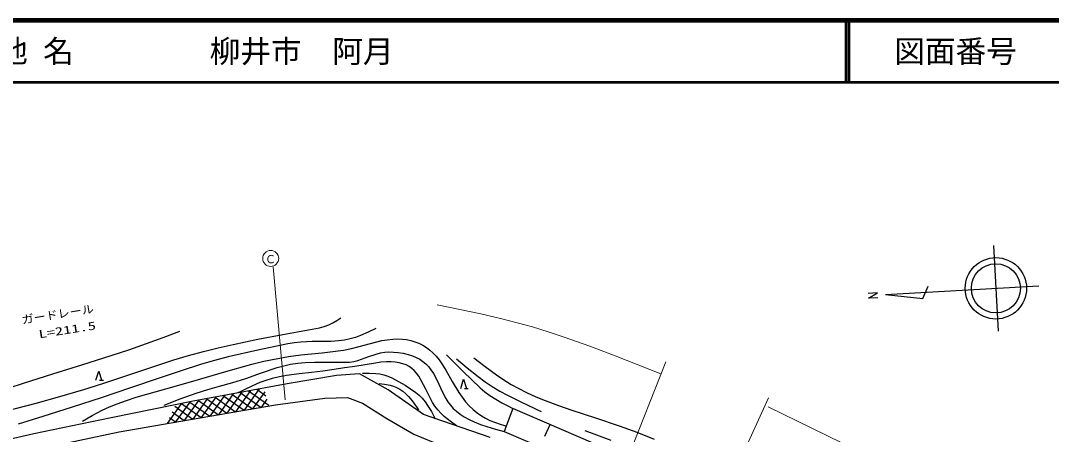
# Model space of a CAD drawing. Units: millimetres, scale not verified. Extents: x 40000 to 680000, y 20000 to 380000.
# Drawn here: x 374219 to 542239, y 312604 to 380000 of the extents above; entities that cross this region are included whole.
import ezdxf
from ezdxf.enums import TextEntityAlignment as Align

# ---------------------------------------------------------------- set-up
doc = ezdxf.new("R2010")
doc.units = ezdxf.units.MM
doc.header["$LTSCALE"] = 1000
for name, color, linetype, lineweight in [('M-BGD', 7, 'Continuous', 25), ('M-STR-HTXT', 7, 'Continuous', 13), ('M-TTL', 2, 'Continuous', 140), ('M-TTL-LINE', 7, 'Continuous', 50)]:
    doc.layers.add(name, color=color, linetype=linetype, lineweight=lineweight)
doc.layers.add('M-TTL-TXT', color=7, linetype='Continuous')
doc.styles.add('ＭＳ ゴシック', font='')
doc.styles.get('ＭＳ ゴシック').set_extended_font_data('MS Gothic')

msp = doc.modelspace()

# ---------------------------------------------------------------- linework, layer by layer
at = {"layer": 'M-BGD'}
for p, q in [((532795, 343383), (533587, 329405)), ((515220, 335376), (540180, 336790)), ((521267, 334717), (522152, 336770)), ((513904, 335667), (512358, 335571)), ((512404, 334780), (513904, 335667)), ((513945, 334867), (512404, 334780)), ((515220, 335376), (521267, 334717)), ((387104, 321415), (387704, 321416)), ((425705, 322219), (417645, 320856)), ((429452, 322446), (425705, 322219)), ((434106, 319835), (429452, 322446)), ((417645, 320856), (402355, 318017)), ((410286, 319477), (407854, 316051)), ((411702, 319745), (409248, 316288)), ((410011, 319425), (413431, 316998)), ((413119, 320013), (410643, 316524)), ((411375, 319683), (414664, 317349)), ((414017, 319550), (412037, 316761)), ((412739, 319941), (414208, 318899)), ((439897, 315861), (434106, 319835)), ((446577, 320095), (447177, 320095)), ((402355, 318017), (388959, 315292)), ((400370, 317600), (398094, 314394)), ((401787, 317868), (399488, 314631)), ((400463, 317618), (403671, 315341)), ((403203, 318136), (400883, 314867)), ((401827, 317876), (405066, 315577)), ((404620, 318405), (402277, 315104)), ((403191, 318134), (406460, 315814)), ((406036, 318673), (403671, 315341)), ((404555, 318392), (407854, 316051)), ((407453, 318941), (405066, 315577)), ((405919, 318651), (409248, 316288)), ((408869, 319209), (406460, 315814)), ((407283, 318909), (410643, 316524)), ((408647, 319167), (412037, 316761)), ((414376, 318329), (413431, 316998)), ((415771, 317394), (423824, 318487)), ((423824, 318487), (427510, 318623)), ((427510, 318623), (429967, 317668)), ((429967, 317668), (433925, 315211)), ((398747, 314510), (415771, 317394)), ((398919, 316261), (400883, 314867)), ((399331, 317195), (402277, 315104)), ((454465, 316820), (453044, 313088)), ((474028, 308394), (454465, 316820)), ((388959, 315292), (376357, 312681)), ((390284, 313008), (398747, 314510)), ((398507, 315328), (399488, 314631)), ((433925, 315211), (438293, 312617)), ((450745, 312115), (439897, 315861)), ((459693, 312316), (460512, 314228)), ((376357, 312681), (361068, 309161)), ((379228, 310687), (390284, 313008)), ((438293, 312617), (443032, 310707)), ((453044, 313088), (472650, 304691))]:
    msp.add_line(p, q, dxfattribs=at)
for points in [[(371894, 316434), (376728, 317713), (380617, 318774), (384498, 319894), (387460, 320811), (390413, 321787), (394801, 323299), (399215, 324757), (401600, 325469), (404012, 326127), (406420, 326720), (408853, 327256), (412911, 328102), (416985, 328889), (419970, 329392), (422951, 329956), (423725, 330183), (424485, 330470), (425127, 330777), (425746, 331141), (426082, 331359), (426417, 331582)], [(369942, 319406), (374695, 320922), (379459, 322440), (384218, 323940), (388987, 325438), (391881, 326394), (394765, 327408), (397474, 328407), (400177, 329424)], [(432140, 329833), (430894, 329234), (429618, 328689), (428792, 328399), (427947, 328167), (427007, 327976), (426044, 327843), (424844, 327749), (423631, 327716), (421770, 327706), (419917, 327636), (418858, 327524), (417795, 327350), (412906, 326313), (408026, 325234), (405844, 324657), (403677, 324021), (400249, 322927), (396828, 321772), (392109, 320161), (387376, 318566), (382634, 317020), (377866, 315523), (373824, 314275)], [(384299, 314751), (385897, 315665), (387520, 316524), (388712, 317077), (389930, 317576), (391480, 318136), (393062, 318644), (397879, 320005), (402691, 321361), (407297, 322735), (411928, 324053), (413883, 324515), (415853, 324918), (417873, 325270), (419904, 325563), (423394, 325904), (426867, 326306), (428147, 326568), (429415, 326891), (431237, 327408), (433091, 327872), (433987, 328030), (434890, 328129), (435666, 328159), (436447, 328129), (437142, 328043), (437828, 327897), (438486, 327700), (439135, 327441), (439761, 327127), (440364, 326756), (440922, 326341), (441437, 325884), (441963, 325332), (442442, 324742), (443008, 323930), (443533, 323070), (444557, 321225), (445640, 319399), (446167, 318650), (446749, 317929), (447349, 317279), (447997, 316666), (448644, 316133), (449333, 315645), (450010, 315237), (450722, 314879), (451618, 314515), (452547, 314204), (452949, 314080), (453353, 313958)], [(397623, 317379), (400230, 318377), (402856, 319317), (404741, 319918), (406644, 320462), (408792, 321063), (410923, 321722), (413474, 322648), (416039, 323515), (417122, 323794), (418231, 324018), (419401, 324191), (420578, 324304), (422137, 324373), (423692, 324381), (425764, 324350), (427843, 324379), (428512, 324468), (429168, 324616), (431006, 325271), (432877, 325873), (433565, 325980), (434263, 326028), (435019, 326017), (435788, 325946), (436598, 325814), (437398, 325623), (438071, 325402), (438717, 325126), (439267, 324830), (439788, 324480), (440256, 324087), (440685, 323647), (441112, 323113), (441499, 322530), (441971, 321681), (442394, 320797), (442932, 319601), (443517, 318446), (443871, 317878), (444275, 317343), (444741, 316837), (445253, 316370), (445877, 315888), (446545, 315449), (447334, 315008), (448146, 314623), (449157, 314219), (450200, 313867), (451609, 313461), (453044, 313088)], [(445285, 313982), (444257, 314732), (443270, 315526), (442713, 316047), (442205, 316604), (441765, 317190), (441367, 317821), (440286, 319943), (439127, 322079), (438770, 322565), (438366, 323012), (437975, 323354), (437539, 323653), (437055, 323905), (436538, 324104), (435926, 324270), (435294, 324379), (434580, 324438), (433862, 324437), (432958, 324361), (432061, 324224), (430390, 323915), (428694, 323662), (427022, 323458), (425346, 323192), (423491, 322901), (421618, 322668), (419601, 322467), (417577, 322204), (416404, 321983), (415245, 321703), (414211, 321394), (413197, 321028), (411923, 320483), (410661, 319878), (410133, 319613), (409606, 319346)], [(443654, 325564), (446356, 322862), (449117, 320187), (449889, 319542), (450696, 318945), (451659, 318328), (452657, 317759), (453552, 317285), (454465, 316820)], [(445244, 324928), (446999, 323447), (448787, 322018), (449919, 321184), (451085, 320401), (452316, 319659), (453578, 318968), (455740, 317893), (457925, 316873), (458496, 316610), (459076, 316343)], [(448106, 325087), (449943, 323657), (451810, 322280), (452988, 321481), (454196, 320735), (455429, 320052), (456691, 319420), (458199, 318741), (459744, 318110), (461899, 317313), (464082, 316570), (467943, 315311), (471775, 313999), (474643, 312943), (477489, 311830)], [(386500, 321415), (386957, 322912), (387415, 321415)], [(429972, 322566), (431057, 322581), (432128, 322537), (432774, 322453), (433406, 322310), (434079, 322086), (434736, 321802), (435816, 321232), (436887, 320599), (437790, 320033), (438648, 319425), (439188, 318975), (439690, 318478), (440149, 317925), (440569, 317323), (441168, 316309), (441721, 315254), (441749, 315199), (441776, 315144)], [(445974, 320095), (446431, 321591), (446889, 320095)], [(432655, 320867), (433557, 320767), (434442, 320608), (434976, 320454), (435492, 320242), (436012, 319958), (436512, 319617), (437022, 319190), (437487, 318723), (438058, 318043), (438590, 317315), (438840, 316950), (439094, 316575)], [(470475, 311613), (466237, 313163)]]:
    msp.add_lwpolyline(points, dxfattribs=at)
for radius in [5000, 4000]:
    msp.add_circle((533191, 336394), radius, dxfattribs=at)
at = {"layer": 'M-STR-HTXT'}
for p, q in [((417368, 318237), (415398, 339902)), ((470017, 300838), (479379, 324411)), ((478603, 322458), (471140, 325409)), ((485877, 296103), (496118, 318555)), ((496081, 317078), (517056, 306875))]:
    msp.add_line(p, q, dxfattribs=at)
msp.add_lwpolyline([(471140, 325409), (466991, 326951), (462826, 328435), (460237, 329298), (457632, 330102), (455153, 330799), (452647, 331440), (449241, 332233), (445808, 332972), (443975, 333351), (442141, 333726)], dxfattribs=at)
msp.add_circle((414979, 341258), 1304, dxfattribs=at)
at = {"layer": 'M-TTL'}
msp.add_line((680000, 380000), (40000, 380000), dxfattribs=at)
at = {"layer": 'M-TTL-LINE'}
for p, q in [((508747, 380000), (508747, 370000)), ((509247, 380000), (509247, 370000)), ((40000, 370000), (680000, 370000))]:
    msp.add_line(p, q, dxfattribs=at)

# ---------------------------------------------------------------- texts
at = {"layer": 'M-STR-HTXT', "style": 'ＭＳ ゴシック'}
msp.add_text('Ｃ', height=1320, rotation=0.002, dxfattribs=at).set_placement((414052, 340075), align=Align.BOTTOM_LEFT)
for s, width, p in [('ガードレール', 1.1, (374557, 330192)), ('L=211.5', 1.5, (377324, 327853))]:
    msp.add_text(s, height=1320, rotation=9.002, dxfattribs=dict(at, width=width)).set_placement(p, align=Align.BOTTOM_LEFT)
at = {"layer": 'M-TTL-TXT', "style": 'ＭＳ ゴシック'}
for s, p in [('地 名', (370380, 375000)), ('柳井市\u3000阿月', (405024, 375000))]:
    msp.add_text(s, height=3666, dxfattribs=at).set_placement(p, align=Align.MIDDLE_LEFT)
msp.add_text('図面番号', height=3666, dxfattribs=at).set_placement((526622, 375000), align=Align.MIDDLE_CENTER)

doc.saveas('drawing.dxf')
